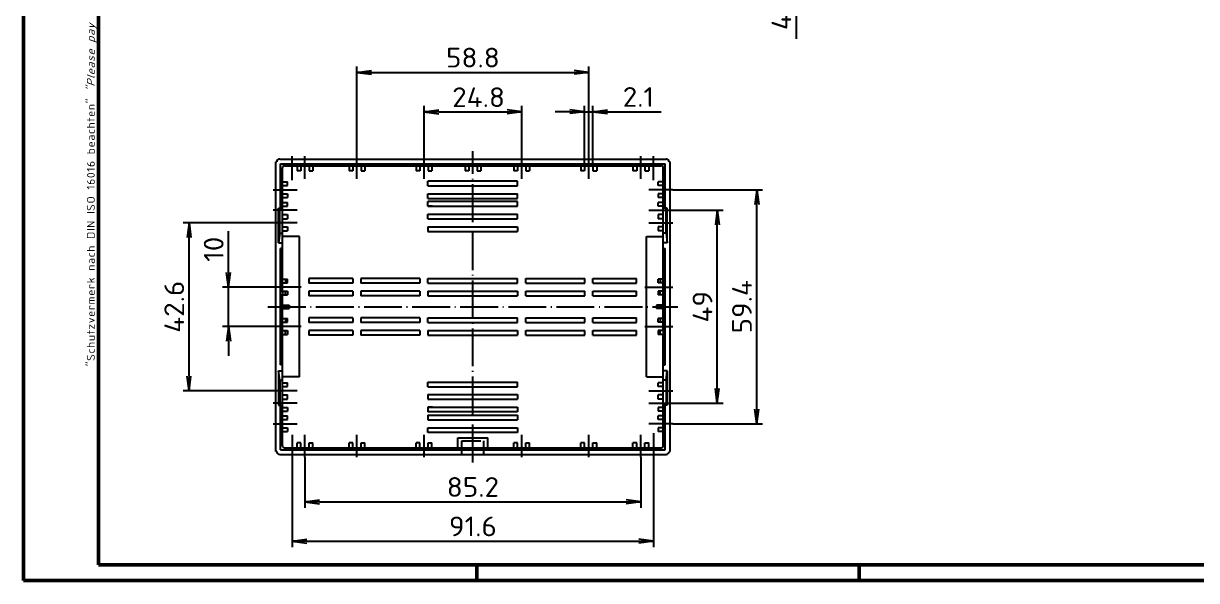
# Model space of a CAD drawing. Extents: x 1 to 593, y 1 to 419.
# Drawn here: x 1 to 298.6, y 1 to 142.4 of the extents above; entities that cross this region are included whole.
import ezdxf

# ---------------------------------------------------------------- set-up
doc = ezdxf.new("R2010")
doc.units = 0
doc.header["$LTSCALE"] = 0.4
doc.header["$MEASUREMENT"] = 0
doc.header["$PDMODE"] = 35
doc.header["$PDSIZE"] = -2
doc.linetypes.add('ACAD_ISO02W100', pattern=[15, 12, -3])
doc.linetypes.add('ACAD_ISO04W100', pattern=[30.5, 24, -3, 0.5, -3])
doc.layers.get('0').update_dxf_attribs({"linetype": 'CONTINUOUS'})
doc.layers.get('DEFPOINTS').update_dxf_attribs({"linetype": 'CONTINUOUS'})
doc.layers.add('1', color=7, linetype='CONTINUOUS')
doc.styles.get("Standard").update_dxf_attribs({"font": 'ISOCP.shx', "width": 1.2})
doc.dimstyles.new('PHOENIX', dxfattribs={"dimtxt": 3.5, "dimasz": 3.72, "dimexe": 1.5, "dimexo": 0, "dimgap": 2, "dimtad": 1, "dimdsep": 46, "dimtxsty": 'STANDARD', "dimblk1": '_OPEN15', "dimblk2": '_OPEN15', "dimsah": 1, "dimcen": 0, "dimclrd": 1, "dimclre": 1, "dimclrt": 5, "dimadec": 0, "dimazin": 0, "dimtfac": 0.666667, "dimtmove": 0, "dimatfit": 0, "dimldrblk": '_OPEN15', "dimfxl": 1, "dimtolj": 1, "dimarcsym": 0})

# ---------------------------------------------------------------- blocks, each defined once
blk = doc.blocks.new('_OPEN15', base_point=(1, 0))
at = {"color": 0, "linetype": 'ByBlock'}
for p, q in [((1, 0), (0, 0.132)), ((0, 0), (1, 0)), ((1, 0), (0, -0.132))]:
    blk.add_line(p, q, dxfattribs=at)
blk = doc.blocks.new('*D6')
at = {"layer": '1', "color": 1, "linetype": 'Continuous', "lineweight": -2}
for p, q in [((102.6, 108.7), (102.6, 121.5)), ((106.32, 120), (123.68, 120)), ((127.4, 108.7), (127.4, 121.5))]:
    blk.add_line(p, q, dxfattribs=at)
at = {"layer": 'DEFPOINTS', "color": 0, "linetype": 'Continuous', "lineweight": 35}
for p in [(127.4, 120), (102.6, 108.7), (127.4, 108.7)]:
    blk.add_point(p, dxfattribs=at)
at = {"layer": '1', "color": 1, "linetype": 'Continuous', "lineweight": -2, "xscale": 3.72, "yscale": 3.72, "zscale": 3.72, "rotation": 180}
blk.add_blockref('_OPEN15', (102.6, 120), dxfattribs=at)
at = {"layer": '1', "color": 1, "linetype": 'Continuous', "lineweight": -2, "xscale": 3.72, "yscale": 3.72, "zscale": 3.72}
blk.add_blockref('_OPEN15', (127.4, 120), dxfattribs=at)
at = {"layer": '1', "color": 5, "linetype": 'Continuous', "insert": (116.44, 123.69), "char_height": 5, "attachment_point": 5}
blk.add_mtext('\\A1;24.8', dxfattribs=at)
blk = doc.blocks.new('*D7')
at = {"color": 1, "linetype": 'ByBlock'}
for p, q in [((85.6, 108.7), (85.6, 131.5)), ((144.4, 108.7), (144.4, 131.5)), ((89.32, 130), (140.68, 130))]:
    blk.add_line(p, q, dxfattribs=at)
at = {"layer": 'DEFPOINTS', "color": 0, "linetype": 'ByBlock'}
for p in [(144.4, 130), (85.6, 108.7), (144.4, 108.7)]:
    blk.add_point(p, dxfattribs=at)
at = {"color": 1, "linetype": 'ByBlock', "xscale": 3.72, "yscale": 3.72, "zscale": 3.72, "rotation": 180}
blk.add_blockref('_OPEN15', (85.6, 130), dxfattribs=at)
at = {"color": 1, "linetype": 'ByBlock', "xscale": 3.72, "yscale": 3.72, "zscale": 3.72}
blk.add_blockref('_OPEN15', (144.4, 130), dxfattribs=at)
at = {"color": 5, "linetype": 'ByBlock', "insert": (115, 133.75), "char_height": 5, "attachment_point": 5}
blk.add_mtext('\\A1;58.8', dxfattribs=at)
blk = doc.blocks.new('*D8')
at = {"color": 1, "linetype": 'ByBlock'}
for p, q in [((72.4, 32.3), (72.4, 19.5)), ((157.6, 32.3), (157.6, 19.5)), ((76.12, 21), (153.88, 21))]:
    blk.add_line(p, q, dxfattribs=at)
at = {"layer": 'DEFPOINTS', "color": 0, "linetype": 'ByBlock'}
for p in [(72.4, 32.3), (157.6, 32.3), (157.6, 21)]:
    blk.add_point(p, dxfattribs=at)
at = {"color": 1, "linetype": 'ByBlock', "xscale": 3.72, "yscale": 3.72, "zscale": 3.72, "rotation": 180}
blk.add_blockref('_OPEN15', (72.4, 21), dxfattribs=at)
at = {"color": 1, "linetype": 'ByBlock', "xscale": 3.72, "yscale": 3.72, "zscale": 3.72}
blk.add_blockref('_OPEN15', (157.6, 21), dxfattribs=at)
at = {"color": 5, "linetype": 'ByBlock', "insert": (115, 24.75), "char_height": 5, "attachment_point": 5}
blk.add_mtext('\\A1;85.2', dxfattribs=at)
blk = doc.blocks.new('*D9')
at = {"color": 1, "linetype": 'ByBlock'}
for p, q in [((69.2, 32.3), (69.2, 9.5)), ((160.8, 32.3), (160.8, 9.5)), ((72.92, 11), (157.08, 11))]:
    blk.add_line(p, q, dxfattribs=at)
at = {"layer": 'DEFPOINTS', "color": 0, "linetype": 'ByBlock'}
for p in [(69.2, 32.3), (160.8, 32.3), (160.8, 11)]:
    blk.add_point(p, dxfattribs=at)
at = {"color": 1, "linetype": 'ByBlock', "xscale": 3.72, "yscale": 3.72, "zscale": 3.72, "rotation": 180}
blk.add_blockref('_OPEN15', (69.2, 11), dxfattribs=at)
at = {"color": 1, "linetype": 'ByBlock', "xscale": 3.72, "yscale": 3.72, "zscale": 3.72}
blk.add_blockref('_OPEN15', (160.8, 11), dxfattribs=at)
at = {"color": 5, "linetype": 'ByBlock', "insert": (115, 14.75), "char_height": 5, "attachment_point": 5}
blk.add_mtext('\\A1;91.6', dxfattribs=at)
blk = doc.blocks.new('*D10')
at = {"color": 1, "linetype": 'ByBlock'}
for p, q in [((64.3, 91.8), (41.5, 91.8)), ((43, 52.92), (43, 88.08)), ((64.3, 49.2), (41.5, 49.2))]:
    blk.add_line(p, q, dxfattribs=at)
at = {"layer": 'DEFPOINTS', "color": 0, "linetype": 'ByBlock'}
for p in [(43, 91.8), (64.3, 91.8), (64.3, 49.2)]:
    blk.add_point(p, dxfattribs=at)
at = {"color": 1, "linetype": 'ByBlock', "xscale": 3.72, "yscale": 3.72, "zscale": 3.72}
for p, rotation in [((43, 91.8), 90), ((43, 49.2), 270)]:
    blk.add_blockref('_OPEN15', p, dxfattribs=dict(at, rotation=rotation))
at = {"color": 5, "linetype": 'ByBlock', "insert": (39.25, 70.5), "char_height": 5, "attachment_point": 5, "rotation": 90}
blk.add_mtext('\\A1;42.6', dxfattribs=at)
blk = doc.blocks.new('*D11')
at = {"color": 1, "linetype": 'ByBlock'}
for p, q in [((53, 79.22), (53, 89.73)), ((64.3, 75.5), (51.5, 75.5)), ((53, 65.5), (53, 75.5)), ((64.3, 65.5), (51.5, 65.5)), ((53, 61.78), (53, 58.06))]:
    blk.add_line(p, q, dxfattribs=at)
at = {"layer": 'DEFPOINTS', "color": 0, "linetype": 'ByBlock'}
for p in [(53, 75.5), (64.3, 75.5), (64.3, 65.5)]:
    blk.add_point(p, dxfattribs=at)
at = {"color": 1, "linetype": 'ByBlock', "xscale": 3.72, "yscale": 3.72, "zscale": 3.72}
for p, rotation in [((53, 75.5), 270), ((53, 65.5), 90)]:
    blk.add_blockref('_OPEN15', p, dxfattribs=dict(at, rotation=rotation))
at = {"color": 5, "linetype": 'ByBlock', "insert": (49.25, 85.1), "char_height": 5, "attachment_point": 5, "rotation": 90}
blk.add_mtext('\\A1;10', dxfattribs=at)
blk = doc.blocks.new('*D12')
at = {"color": 1, "linetype": 'ByBlock'}
for p, q in [((165.7, 95), (178.5, 95)), ((177, 49.72), (177, 91.28)), ((165.7, 46), (178.5, 46))]:
    blk.add_line(p, q, dxfattribs=at)
at = {"layer": 'DEFPOINTS', "color": 0, "linetype": 'ByBlock'}
for p in [(165.7, 95), (177, 95), (165.7, 46)]:
    blk.add_point(p, dxfattribs=at)
at = {"color": 1, "linetype": 'ByBlock', "xscale": 3.72, "yscale": 3.72, "zscale": 3.72}
for p, rotation in [((177, 95), 90), ((177, 46), 270)]:
    blk.add_blockref('_OPEN15', p, dxfattribs=dict(at, rotation=rotation))
at = {"color": 5, "linetype": 'ByBlock', "insert": (173.25, 70.5), "char_height": 5, "attachment_point": 5, "rotation": 90}
blk.add_mtext('\\A1;49', dxfattribs=at)
blk = doc.blocks.new('*D13')
at = {"color": 1, "linetype": 'ByBlock'}
for p, q in [((165.7, 100.2), (188.5, 100.2)), ((187, 44.52), (187, 96.48)), ((165.7, 40.8), (188.5, 40.8))]:
    blk.add_line(p, q, dxfattribs=at)
at = {"layer": 'DEFPOINTS', "color": 0, "linetype": 'ByBlock'}
for p in [(165.7, 100.2), (187, 100.2), (165.7, 40.8)]:
    blk.add_point(p, dxfattribs=at)
at = {"color": 1, "linetype": 'ByBlock', "xscale": 3.72, "yscale": 3.72, "zscale": 3.72}
for p, rotation in [((187, 100.2), 90), ((187, 40.8), 270)]:
    blk.add_blockref('_OPEN15', p, dxfattribs=dict(at, rotation=rotation))
at = {"color": 5, "linetype": 'ByBlock', "insert": (183.25, 70.5), "char_height": 5, "attachment_point": 5, "rotation": 90}
blk.add_mtext('\\A1;59.4', dxfattribs=at)
blk = doc.blocks.new('*D15')
at = {"color": 1, "linetype": 'ByBlock'}
for p, q in [((139.63, 120.01), (135.91, 120.01)), ((143.35, 106.3), (143.35, 121.51)), ((143.35, 120.01), (145.45, 120.01)), ((145.45, 106.3), (145.45, 121.51)), ((149.17, 120.01), (162.73, 120.01))]:
    blk.add_line(p, q, dxfattribs=at)
at = {"layer": 'DEFPOINTS', "color": 0, "linetype": 'ByBlock'}
for p in [(145.45, 120.01), (143.35, 106.3), (145.45, 106.3)]:
    blk.add_point(p, dxfattribs=at)
at = {"color": 1, "linetype": 'ByBlock', "xscale": 3.72, "yscale": 3.72, "zscale": 3.72}
blk.add_blockref('_OPEN15', (143.35, 120.01), dxfattribs=at)
at = {"color": 1, "linetype": 'ByBlock', "xscale": 3.72, "yscale": 3.72, "zscale": 3.72, "rotation": 180}
blk.add_blockref('_OPEN15', (145.45, 120.01), dxfattribs=at)
at = {"color": 5, "linetype": 'ByBlock', "insert": (156.98, 123.76), "char_height": 5, "attachment_point": 5}
blk.add_mtext('\\A1;2.1', dxfattribs=at)
blk = doc.blocks.new('*D23')
at = {"color": 1, "linetype": 'ByBlock'}
for p, q in [((197, 166.22), (197, 169.94)), ((165, 162.5), (198.5, 162.5)), ((197, 162.5), (197, 158)), ((164.5, 158), (198.5, 158)), ((197, 154.28), (197, 138.48))]:
    blk.add_line(p, q, dxfattribs=at)
at = {"layer": 'DEFPOINTS', "color": 0, "linetype": 'ByBlock'}
for p in [(165, 162.5), (197, 162.5), (164.5, 158)]:
    blk.add_point(p, dxfattribs=at)
at = {"color": 1, "linetype": 'ByBlock', "xscale": 3.72, "yscale": 3.72, "zscale": 3.72}
for p, rotation in [((197, 162.5), 270), ((197, 158), 90)]:
    blk.add_blockref('_OPEN15', p, dxfattribs=dict(at, rotation=rotation))
at = {"color": 5, "linetype": 'ByBlock', "insert": (193.25, 145.51), "char_height": 5, "attachment_point": 5, "rotation": 90}
blk.add_mtext('\\A1;4.5', dxfattribs=at)

msp = doc.modelspace()

# ---------------------------------------------------------------- linework, layer by layer
at = {"color": 1, "linetype": 'Continuous', "lineweight": 50}
for p, q in [((1, 1), (1, 419)), ((116, 5), (116, 1)), ((213, 5), (213, 1)), ((593, 1), (1, 1))]:
    msp.add_line(p, q, dxfattribs=at)
at = {"color": 3, "linetype": 'Continuous', "lineweight": 50}
for p, q in [((20, 5), (20, 415)), ((589, 5), (20, 5))]:
    msp.add_line(p, q, dxfattribs=at)
at = {"layer": '1', "color": 7, "linetype": 'Continuous'}
for p, q in [((65, 33.75), (65, 107.25)), ((65.25, 107.25), (65, 107.25)), ((66, 108), (164, 108)), ((164.75, 107.25), (165, 107.25)), ((165, 33.75), (165, 107.25)), ((66.2, 106.8), (163.8, 106.8)), ((66.2, 95.5), (66.2, 106.8)), ((66.7, 77.5), (66.7, 105.8)), ((67.2, 106.3), (162.8, 106.3)), ((70.4, 106.3), (70.4, 105)), ((71.35, 105), (70.4, 105)), ((71.35, 106.3), (71.35, 105)), ((73.45, 106.3), (73.45, 105)), ((73.45, 105), (74.4, 105)), ((74.4, 106.3), (74.4, 105)), ((83.6, 106.3), (83.6, 105)), ((84.55, 105), (83.6, 105)), ((84.55, 106.3), (84.55, 105)), ((86.65, 106.3), (86.65, 105)), ((86.65, 105), (87.6, 105)), ((87.6, 106.3), (87.6, 105)), ((100.6, 106.3), (100.6, 105)), ((101.55, 105), (100.6, 105)), ((101.55, 106.3), (101.55, 105)), ((103.65, 106.3), (103.65, 105)), ((103.65, 105), (104.6, 105)), ((104.6, 106.3), (104.6, 105)), ((113, 106.3), (113, 105)), ((113.95, 105), (113, 105)), ((113.95, 106.3), (113.95, 105)), ((116.05, 106.3), (116.05, 105)), ((116.05, 105), (117, 105)), ((117, 106.3), (117, 105)), ((125.4, 106.3), (125.4, 105)), ((126.35, 105), (125.4, 105)), ((126.35, 106.3), (126.35, 105)), ((128.45, 106.3), (128.45, 105)), ((128.45, 105), (129.4, 105)), ((129.4, 106.3), (129.4, 105)), ((142.4, 106.3), (142.4, 105)), ((143.35, 105), (142.4, 105)), ((143.35, 106.3), (143.35, 105)), ((145.45, 106.3), (145.45, 105)), ((145.45, 105), (146.4, 105)), ((146.4, 106.3), (146.4, 105)), ((155.6, 106.3), (155.6, 105)), ((156.55, 105), (155.6, 105)), ((156.55, 106.3), (156.55, 105)), ((158.65, 106.3), (158.65, 105)), ((158.65, 105), (159.6, 105)), ((159.6, 106.3), (159.6, 105)), ((163.3, 77.5), (163.3, 105.8)), ((163.8, 95.5), (163.8, 106.8)), ((66.7, 102.2), (68, 102.2)), ((66.7, 101.25), (68, 101.25)), ((68, 101.25), (68, 102.2)), ((126.33351799, 102.38980499), (103.61019501, 102.38980499)), ((103.61019501, 101.21019501), (103.61019501, 102.38980499)), ((103.61019501, 101.21019501), (126.33351799, 101.21019501)), ((126.33351799, 101.21019501), (126.33351799, 102.38980499)), ((163.3, 102.2), (162, 102.2)), ((162, 101.25), (162, 102.2)), ((163.3, 101.25), (162, 101.25)), ((66.7, 99.15), (68, 99.15)), ((66.7, 98.2), (68, 98.2)), ((68, 99.15), (68, 98.2)), ((103.61019501, 98.01019501), (103.61019501, 99.18980499)), ((103.61019501, 99.18980499), (126.33351799, 99.18980499)), ((126.33351799, 98.01019501), (126.33351799, 99.18980499)), ((163.3, 99.15), (162, 99.15)), ((162, 99.15), (162, 98.2)), ((163.3, 98.2), (162, 98.2)), ((65.7, 95.5), (66.7, 95.5)), ((65.7, 86.75), (65.7, 95.5)), ((66.7, 97), (68, 97)), ((66.7, 96.05), (68, 96.05)), ((68, 96.05), (68, 97)), ((103.61019501, 98.01019501), (126.33351799, 98.01019501)), ((103.61019501, 96.01019501), (103.61019501, 97.18980499)), ((126.33351799, 97.18980499), (103.61019501, 97.18980499)), ((103.61019501, 96.01019501), (126.33351799, 96.01019501)), ((104.78980499, 96.01019501), (103.61019501, 96.01019501)), ((126.33351799, 96.01019501), (126.33351799, 97.18980499)), ((163.3, 97), (162, 97)), ((162, 96.05), (162, 97)), ((163.3, 96.05), (162, 96.05)), ((164.3, 95.5), (163.3, 95.5)), ((164.3, 86.75), (164.3, 95.5)), ((66.7, 93.95), (68, 93.95)), ((66.7, 92.85), (68, 92.85)), ((68, 93.95), (68, 92.85)), ((103.61019501, 92.81019501), (103.61019501, 93.98980499)), ((103.61019501, 93.98980499), (126.33351799, 93.98980499)), ((103.61019501, 92.81019501), (126.33351799, 92.81019501)), ((126.33351799, 92.81019501), (126.33351799, 93.98980499)), ((163.3, 93.95), (162, 93.95)), ((162, 93.95), (162, 92.85)), ((163.3, 92.85), (162, 92.85)), ((66.7, 90.75), (68, 90.75)), ((66.7, 89.8), (68, 89.8)), ((68, 90.75), (68, 89.8)), ((103.61019501, 90.78980499), (126.33351799, 90.78980499)), ((103.61019501, 90.78980499), (103.61019501, 89.61019501)), ((103.61019501, 89.61019501), (126.33351799, 89.61019501)), ((126.33351799, 90.78980499), (126.33351799, 89.61019501)), ((163.3, 90.75), (162, 90.75)), ((162, 90.75), (162, 89.8)), ((163.3, 89.8), (162, 89.8)), ((65.7, 86.75), (66.7, 86.75)), ((66, 89.15), (66.7, 89.15)), ((71, 88.3), (66.7, 88.3)), ((71, 52.7), (71, 88.3)), ((159, 52.7), (159, 88.3)), ((159, 88.3), (163.3, 88.3)), ((164, 89.15), (163.3, 89.15)), ((164.3, 86.75), (163.3, 86.75)), ((66.2, 55.735), (66.2, 85.265)), ((66.7, 85.265), (66.2, 85.265)), ((163.3, 85.265), (163.8, 85.265)), ((163.8, 55.735), (163.8, 85.265)), ((66.2, 77.5), (68, 77.5)), ((67.5, 77.5), (67.5, 76.55)), ((68, 76.55), (68, 77.5)), ((73.41019501, 77.68980499), (73.41019501, 76.51019501)), ((84.53351799, 77.68980499), (73.41019501, 77.68980499)), ((84.53351799, 77.68980499), (84.53351799, 76.51019501)), ((86.55390801, 77.68980499), (86.55390801, 76.51019501)), ((101.53351799, 77.68980499), (86.55390801, 77.68980499)), ((101.53351799, 77.68980499), (101.53351799, 76.51019501)), ((103.61019501, 77.68980499), (126.33351799, 77.68980499)), ((103.61019501, 76.51019501), (103.61019501, 77.68980499)), ((126.33351799, 76.51019501), (126.33351799, 77.68980499)), ((128.41019501, 76.51019501), (128.41019501, 77.68980499)), ((128.41019501, 77.68980499), (143.38980499, 77.68980499)), ((143.38980499, 76.51019501), (143.38980499, 77.68980499)), ((145.41019501, 77.68980499), (156.53351799, 77.68980499)), ((145.41019501, 76.51019501), (145.41019501, 77.68980499)), ((156.53351799, 76.51019501), (156.53351799, 77.68980499)), ((162, 76.55), (162, 77.5)), ((163.8, 77.5), (162, 77.5)), ((162.5, 77.5), (162.5, 76.55)), ((66.2, 76.55), (68, 76.55)), ((66.2, 74.45), (68, 74.45)), ((66.7, 74.45), (66.7, 76.55)), ((67.5, 73.5), (67.5, 74.45)), ((68, 74.45), (68, 73.5)), ((84.53351799, 76.51019501), (73.41019501, 76.51019501)), ((84.53351799, 74.48980499), (73.41019501, 74.48980499)), ((73.41019501, 74.48980499), (73.41019501, 73.31019501)), ((84.53351799, 74.48980499), (84.53351799, 73.31019501)), ((101.53351799, 76.51019501), (86.55390801, 76.51019501)), ((86.55390801, 74.48980499), (86.55390801, 73.31019501)), ((101.53351799, 74.48980499), (86.55390801, 74.48980499)), ((101.53351799, 74.48980499), (101.53351799, 73.31019501)), ((103.61019501, 76.51019501), (126.33351799, 76.51019501)), ((103.61019501, 74.48980499), (103.61019501, 73.31019501)), ((103.61019501, 74.48980499), (126.33351799, 74.48980499)), ((126.33351799, 74.48980499), (126.33351799, 73.31019501)), ((128.41019501, 76.51019501), (143.38980499, 76.51019501)), ((128.41019501, 73.31019501), (128.41019501, 74.48980499)), ((128.41019501, 74.48980499), (143.38980499, 74.48980499)), ((143.38980499, 73.31019501), (143.38980499, 74.48980499)), ((145.41019501, 76.51019501), (156.53351799, 76.51019501)), ((145.41019501, 73.31019501), (145.41019501, 74.48980499)), ((145.41019501, 74.48980499), (156.53351799, 74.48980499)), ((156.53351799, 73.31019501), (156.53351799, 74.48980499)), ((163.8, 76.55), (162, 76.55)), ((163.8, 74.45), (162, 74.45)), ((162, 74.45), (162, 73.5)), ((162.5, 73.5), (162.5, 74.45)), ((163.3, 74.45), (163.3, 76.55)), ((66.2, 73.5), (68, 73.5)), ((66.7, 70.9), (66.7, 73.5)), ((84.53351799, 73.31019501), (73.41019501, 73.31019501)), ((101.53351799, 73.31019501), (86.55390801, 73.31019501)), ((103.61019501, 73.31019501), (126.33351799, 73.31019501)), ((128.41019501, 73.31019501), (143.38980499, 73.31019501)), ((145.41019501, 73.31019501), (156.53351799, 73.31019501)), ((163.8, 73.5), (162, 73.5)), ((163.3, 70.9), (163.3, 73.5)), ((66.2, 70.9), (68.4, 70.9)), ((66.2, 70.1), (68.4, 70.1)), ((66.7, 67.5), (66.7, 70.1)), ((67.8, 70.9), (67.8, 70.1)), ((68.4, 70.9), (68.4, 70.1)), ((161.6, 70.9), (161.6, 70.1)), ((163.8, 70.9), (161.6, 70.9)), ((163.8, 70.1), (161.6, 70.1)), ((162.2, 70.9), (162.2, 70.1)), ((163.3, 67.5), (163.3, 70.1)), ((66.2, 67.5), (68, 67.5)), ((66.2, 66.55), (68, 66.55)), ((66.7, 64.45), (66.7, 66.55)), ((67.5, 67.5), (67.5, 66.55)), ((68, 66.55), (68, 67.5)), ((84.53351799, 67.68980499), (73.41019501, 67.68980499)), ((73.41019501, 67.68980499), (73.41019501, 66.51019501)), ((84.53351799, 66.51019501), (73.41019501, 66.51019501)), ((84.53351799, 67.68980499), (84.53351799, 66.51019501)), ((86.55390801, 67.68980499), (86.55390801, 66.51019501)), ((101.53351799, 67.68980499), (86.55390801, 67.68980499)), ((101.53351799, 66.51019501), (86.55390801, 66.51019501)), ((101.53351799, 67.68980499), (101.53351799, 66.51019501)), ((103.61019501, 66.51019501), (103.61019501, 67.68980499)), ((103.61019501, 67.68980499), (126.33351799, 67.68980499)), ((103.61019501, 66.51019501), (126.33351799, 66.51019501)), ((126.33351799, 66.51019501), (126.33351799, 67.68980499)), ((128.41019501, 66.51019501), (128.41019501, 67.68980499)), ((128.41019501, 67.68980499), (143.38980499, 67.68980499)), ((128.41019501, 66.51019501), (143.38980499, 66.51019501)), ((143.38980499, 66.51019501), (143.38980499, 67.68980499)), ((145.41019501, 66.51019501), (145.41019501, 67.68980499)), ((145.41019501, 67.68980499), (156.53351799, 67.68980499)), ((145.41019501, 66.51019501), (156.53351799, 66.51019501)), ((156.53351799, 66.51019501), (156.53351799, 67.68980499)), ((162, 66.55), (162, 67.5)), ((163.8, 67.5), (162, 67.5)), ((163.8, 66.55), (162, 66.55)), ((162.5, 67.5), (162.5, 66.55)), ((163.3, 64.45), (163.3, 66.55)), ((66.2, 64.45), (68, 64.45)), ((66.2, 63.5), (68, 63.5)), ((66.7, 35.2), (66.7, 63.5)), ((67.5, 63.5), (67.5, 64.45)), ((68, 64.45), (68, 63.5)), ((84.53351799, 64.48980499), (73.41019501, 64.48980499)), ((73.41019501, 64.48980499), (73.41019501, 63.31019501)), ((84.53351799, 63.31019501), (73.41019501, 63.31019501)), ((84.53351799, 64.48980499), (84.53351799, 63.31019501)), ((86.55390801, 64.48980499), (86.55390801, 63.31019501)), ((101.53351799, 64.48980499), (86.55390801, 64.48980499)), ((101.53351799, 63.31019501), (86.55390801, 63.31019501)), ((101.53351799, 64.48980499), (101.53351799, 63.31019501)), ((103.61019501, 64.48980499), (103.61019501, 63.31019501)), ((103.61019501, 64.48980499), (126.33351799, 64.48980499)), ((103.61019501, 63.31019501), (126.33351799, 63.31019501)), ((126.33351799, 64.48980499), (126.33351799, 63.31019501)), ((128.41019501, 63.31019501), (128.41019501, 64.48980499)), ((128.41019501, 64.48980499), (143.38980499, 64.48980499)), ((128.41019501, 63.31019501), (143.38980499, 63.31019501)), ((143.38980499, 63.31019501), (143.38980499, 64.48980499)), ((145.41019501, 63.31019501), (145.41019501, 64.48980499)), ((145.41019501, 64.48980499), (156.53351799, 64.48980499)), ((145.41019501, 63.31019501), (156.53351799, 63.31019501)), ((156.53351799, 63.31019501), (156.53351799, 64.48980499)), ((162, 64.45), (162, 63.5)), ((163.8, 64.45), (162, 64.45)), ((163.8, 63.5), (162, 63.5)), ((162.5, 63.5), (162.5, 64.45)), ((163.3, 35.2), (163.3, 63.5)), ((65.7, 54.25), (65.7, 45.5)), ((65.7, 54.25), (66.7, 54.25)), ((66.7, 55.735), (66.2, 55.735)), ((163.3, 55.735), (163.8, 55.735)), ((164.3, 54.25), (163.3, 54.25)), ((164.3, 54.25), (164.3, 45.5)), ((66, 51.85), (66.7, 51.85)), ((71, 52.7), (66.7, 52.7)), ((66.7, 51.2), (68, 51.2)), ((68, 50.25), (68, 51.2)), ((103.61019501, 50.21019501), (103.61019501, 51.38980499)), ((103.61019501, 51.38980499), (126.33351799, 51.38980499)), ((126.33351799, 50.21019501), (126.33351799, 51.38980499)), ((159, 52.7), (163.3, 52.7)), ((162, 50.25), (162, 51.2)), ((163.3, 51.2), (162, 51.2)), ((164, 51.85), (163.3, 51.85)), ((66.7, 50.25), (68, 50.25)), ((66.7, 48.15), (68, 48.15)), ((68, 47.05), (68, 48.15)), ((103.61019501, 50.21019501), (126.33351799, 50.21019501)), ((103.61019501, 48.18980499), (103.61019501, 47.01019501)), ((103.61019501, 48.18980499), (126.33351799, 48.18980499)), ((126.33351799, 48.18980499), (126.33351799, 47.01019501)), ((163.3, 50.25), (162, 50.25)), ((163.3, 48.15), (162, 48.15)), ((162, 47.05), (162, 48.15)), ((65.7, 45.5), (66.7, 45.5)), ((66.2, 34.2), (66.2, 45.5)), ((66.7, 47.05), (68, 47.05)), ((66.7, 44.95), (68, 44.95)), ((68, 44.95), (68, 44)), ((103.61019501, 47.01019501), (126.33351799, 47.01019501)), ((103.61019501, 44.98980499), (103.61019501, 43.81019501)), ((103.61019501, 44.98980499), (126.33351799, 44.98980499)), ((104.78980499, 44.98980499), (103.61019501, 44.98980499)), ((126.33351799, 44.98980499), (126.33351799, 43.81019501)), ((163.3, 47.05), (162, 47.05)), ((163.3, 44.95), (162, 44.95)), ((162, 44.95), (162, 44)), ((164.3, 45.5), (163.3, 45.5)), ((163.8, 34.2), (163.8, 45.5)), ((66.7, 44), (68, 44)), ((66.7, 42.8), (68, 42.8)), ((66.7, 41.85), (68, 41.85)), ((68, 41.85), (68, 42.8)), ((126.33351799, 43.81019501), (103.61019501, 43.81019501)), ((103.61019501, 42.98980499), (103.61019501, 41.81019501)), ((103.61019501, 42.98980499), (126.33351799, 42.98980499)), ((103.61019501, 41.81019501), (126.33351799, 41.81019501)), ((126.33351799, 42.98980499), (126.33351799, 41.81019501)), ((163.3, 44), (162, 44)), ((163.3, 42.8), (162, 42.8)), ((162, 41.85), (162, 42.8)), ((163.3, 41.85), (162, 41.85)), ((66.7, 39.75), (68, 39.75)), ((66.7, 38.8), (68, 38.8)), ((68, 39.75), (68, 38.8)), ((103.61019501, 39.78980499), (126.33351799, 39.78980499)), ((103.61019501, 38.61019501), (103.61019501, 39.78980499)), ((126.33351799, 39.78980499), (126.33351799, 38.61019501)), ((163.3, 39.75), (162, 39.75)), ((162, 39.75), (162, 38.8)), ((163.3, 38.8), (162, 38.8)), ((70.4, 34.7), (70.4, 36)), ((71.35, 36), (70.4, 36)), ((71.35, 34.7), (71.35, 36)), ((73.45, 36), (74.4, 36)), ((73.45, 34.7), (73.45, 36)), ((74.4, 34.7), (74.4, 36)), ((83.6, 34.7), (83.6, 36)), ((84.55, 36), (83.6, 36)), ((84.55, 34.7), (84.55, 36)), ((86.65, 36), (87.6, 36)), ((86.65, 34.7), (86.65, 36)), ((87.6, 34.7), (87.6, 36)), ((100.6, 34.7), (100.6, 36)), ((101.55, 36), (100.6, 36)), ((101.55, 34.7), (101.55, 36)), ((126.33351799, 38.61019501), (103.61019501, 38.61019501)), ((103.65, 36), (104.6, 36)), ((103.65, 34.7), (103.65, 36)), ((104.6, 34.7), (104.6, 36)), ((111.2, 37.18977253), (118.8, 37.18977253)), ((111.2, 34.7), (111.2, 37.18977253)), ((118.8, 34.7), (118.8, 37.18977253)), ((125.4, 34.7), (125.4, 36)), ((126.35, 36), (125.4, 36)), ((126.35, 34.7), (126.35, 36)), ((128.45, 36), (129.4, 36)), ((128.45, 34.7), (128.45, 36)), ((129.4, 34.7), (129.4, 36)), ((142.4, 34.7), (142.4, 36)), ((143.35, 36), (142.4, 36)), ((143.35, 34.7), (143.35, 36)), ((145.45, 36), (146.4, 36)), ((145.45, 34.7), (145.45, 36)), ((146.4, 34.7), (146.4, 36)), ((155.6, 34.7), (155.6, 36)), ((156.55, 36), (155.6, 36)), ((156.55, 34.7), (156.55, 36)), ((158.65, 36), (159.6, 36)), ((158.65, 34.7), (158.65, 36)), ((159.6, 34.7), (159.6, 36)), ((65.25, 33.75), (65, 33.75)), ((66, 33), (164, 33)), ((66.2, 34.2), (163.8, 34.2)), ((67.2, 34.7), (162.8, 34.7)), ((164.75, 33.75), (165, 33.75))]:
    msp.add_line(p, q, dxfattribs=at)
at = {"layer": '1', "color": 1, "linetype": 'ACAD_ISO04W100'}
for p, q in [((69.2, 102.6), (69.2, 108.7)), ((72.4, 103), (72.4, 108.7)), ((85.6, 103), (85.6, 108.7)), ((102.6, 103), (102.6, 108.7)), ((115, 31), (115, 110)), ((127.4, 103), (127.4, 108.7)), ((144.4, 103), (144.4, 108.7)), ((157.6, 103), (157.6, 108.7)), ((160.8, 102.6), (160.8, 108.7)), ((64.3, 100.2), (70.4, 100.2)), ((165.7, 100.2), (159.6, 100.2)), ((70.4, 95), (64.3, 95)), ((159.6, 95), (165.7, 95)), ((70.4, 91.8), (64.3, 91.8)), ((159.6, 91.8), (165.7, 91.8)), ((71.4, 75.5), (64.3, 75.5)), ((158.6, 75.5), (165.7, 75.5)), ((63, 70.5), (167, 70.5)), ((71.4, 65.5), (64.3, 65.5)), ((158.6, 65.5), (165.7, 65.5)), ((70.4, 49.2), (64.3, 49.2)), ((159.6, 49.2), (165.7, 49.2)), ((70.4, 46), (64.3, 46)), ((159.6, 46), (165.7, 46)), ((64.3, 40.8), (70.4, 40.8)), ((165.7, 40.8), (159.6, 40.8)), ((69.2, 38), (69.2, 32.3)), ((72.4, 32.3), (72.4, 38)), ((85.6, 32.3), (85.6, 38)), ((102.6, 32.3), (102.6, 38)), ((127.4, 32.3), (127.4, 38)), ((144.4, 32.3), (144.4, 38)), ((157.6, 32.3), (157.6, 38)), ((160.8, 38.4), (160.8, 32.3))]:
    msp.add_line(p, q, dxfattribs=at)
at = {"layer": '1', "color": 1, "linetype": 'Continuous'}
for p, q in [((66, 89.15), (66, 95.5)), ((164, 89.15), (164, 95.5)), ((66, 89.15), (65.7, 86.75)), ((164, 89.15), (164.3, 86.75)), ((66, 51.85), (65.7, 54.25)), ((164, 51.85), (164.3, 54.25)), ((66, 51.85), (66, 45.5)), ((164, 51.85), (164, 45.5))]:
    msp.add_line(p, q, dxfattribs=at)
at = {"layer": '1', "color": 5, "linetype": 'ACAD_ISO02W100'}
for p, q in [((66.7, 76.55), (66.7, 77.5)), ((163.3, 76.55), (163.3, 77.5)), ((66.7, 74.45), (66.7, 73.5)), ((163.3, 73.5), (163.3, 74.45)), ((66.7, 66.55), (66.7, 67.5)), ((163.3, 66.55), (163.3, 67.5)), ((66.7, 63.5), (66.7, 64.45)), ((163.3, 64.45), (163.3, 63.5)), ((112.2, 33), (112.2, 36.4833395)), ((112.2, 36.4833395), (117.8, 36.4833395)), ((117.8, 33), (117.8, 36.4833395))]:
    msp.add_line(p, q, dxfattribs=at)
at = {"layer": '1', "color": 7, "linetype": 'Continuous'}
for centre, radius, start, end in [((66, 107.25), 0.75, 90, 180), ((164, 107.25), 0.75, 0, 90), ((67.2, 105.8), 0.5, 90, 180), ((162.8, 105.8), 0.5, 0, 90), ((66, 33.75), 0.75, 180, 270), ((67.2, 35.2), 0.5, 180, 270), ((162.8, 35.2), 0.5, 270, 0), ((164, 33.75), 0.75, 270, 0)]:
    msp.add_arc(centre, radius, start, end, dxfattribs=at)

# ---------------------------------------------------------------- texts
at = {"color": 7, "linetype": 'Continuous', "lineweight": 50, "insert": (19.70248719, 55.39351208), "char_height": 2, "attachment_point": 7, "rotation": 90}
msp.add_mtext('{\\T1.1;\\C1;"Schutzvermerk nach DIN ISO 16016 beachten" \\Q20;"Please pay attention to copyright note DIN ISO 16016"}', dxfattribs=at)

# ---------------------------------------------------------------- dimensions: what is measured, and where the dimension line sits
at = {"layer": '1', "color": 7, "linetype": 'Continuous'}
for base, p1, p2, picture, middle in [((197, 162.5), (164.5, 158), (165, 162.5), '*D23', (197, 145.5087365)), ((187, 100.2), (165.7, 40.8), (165.7, 100.2), '*D13', (187, 70.5)), ((177, 95), (165.7, 46), (165.7, 95), '*D12', (177, 70.5)), ((43, 91.8), (64.3, 49.2), (64.3, 91.8), '*D10', (43, 70.5)), ((53, 75.5), (64.3, 65.5), (64.3, 75.5), '*D11', (53, 85.10090551))]:
    dim = msp.add_linear_dim(base=base, p1=p1, p2=p2, angle=90, dimstyle='PHOENIX', override={"dimtxt": 5, "dimgap": 1.25, "dimdec": 10}, dxfattribs=at)
    dim.commit()
    dim.dimension.update_dxf_attribs({"geometry": picture, "text_midpoint": middle, "dimtype": 160})
for base, p1, p2, override, picture, middle in [((144.4, 130), (85.6, 108.7), (144.4, 108.7), {"dimtxt": 5, "dimgap": 1.25, "dimdec": 10}, '*D7', (115, 130)), ((127.4, 120), (102.6, 108.7), (127.4, 108.7), {"dimtxt": 5, "dimgap": 1.25, "dimdec": 7, "dimtmove": 1, "dimatfit": 3}, '*D6', (116.44335994, 119.93482379)), ((145.45, 120.01088917), (143.35, 106.3), (145.45, 106.3), {"dimtxt": 5, "dimgap": 1.25, "dimdec": 10}, '*D15', (156.9791201, 120.01088917)), ((160.8, 11), (69.2, 32.3), (160.8, 32.3), {"dimtxt": 5, "dimgap": 1.25, "dimdec": 10}, '*D9', (115, 11)), ((157.6, 21), (72.4, 32.3), (157.6, 32.3), {"dimtxt": 5, "dimgap": 1.25, "dimdec": 10}, '*D8', (115, 21))]:
    dim = msp.add_linear_dim(base=base, p1=p1, p2=p2, dimstyle='PHOENIX', override=override, dxfattribs=at)
    dim.commit()
    dim.dimension.update_dxf_attribs({"geometry": picture, "text_midpoint": middle, "dimtype": 160})

doc.saveas('drawing.dxf')
